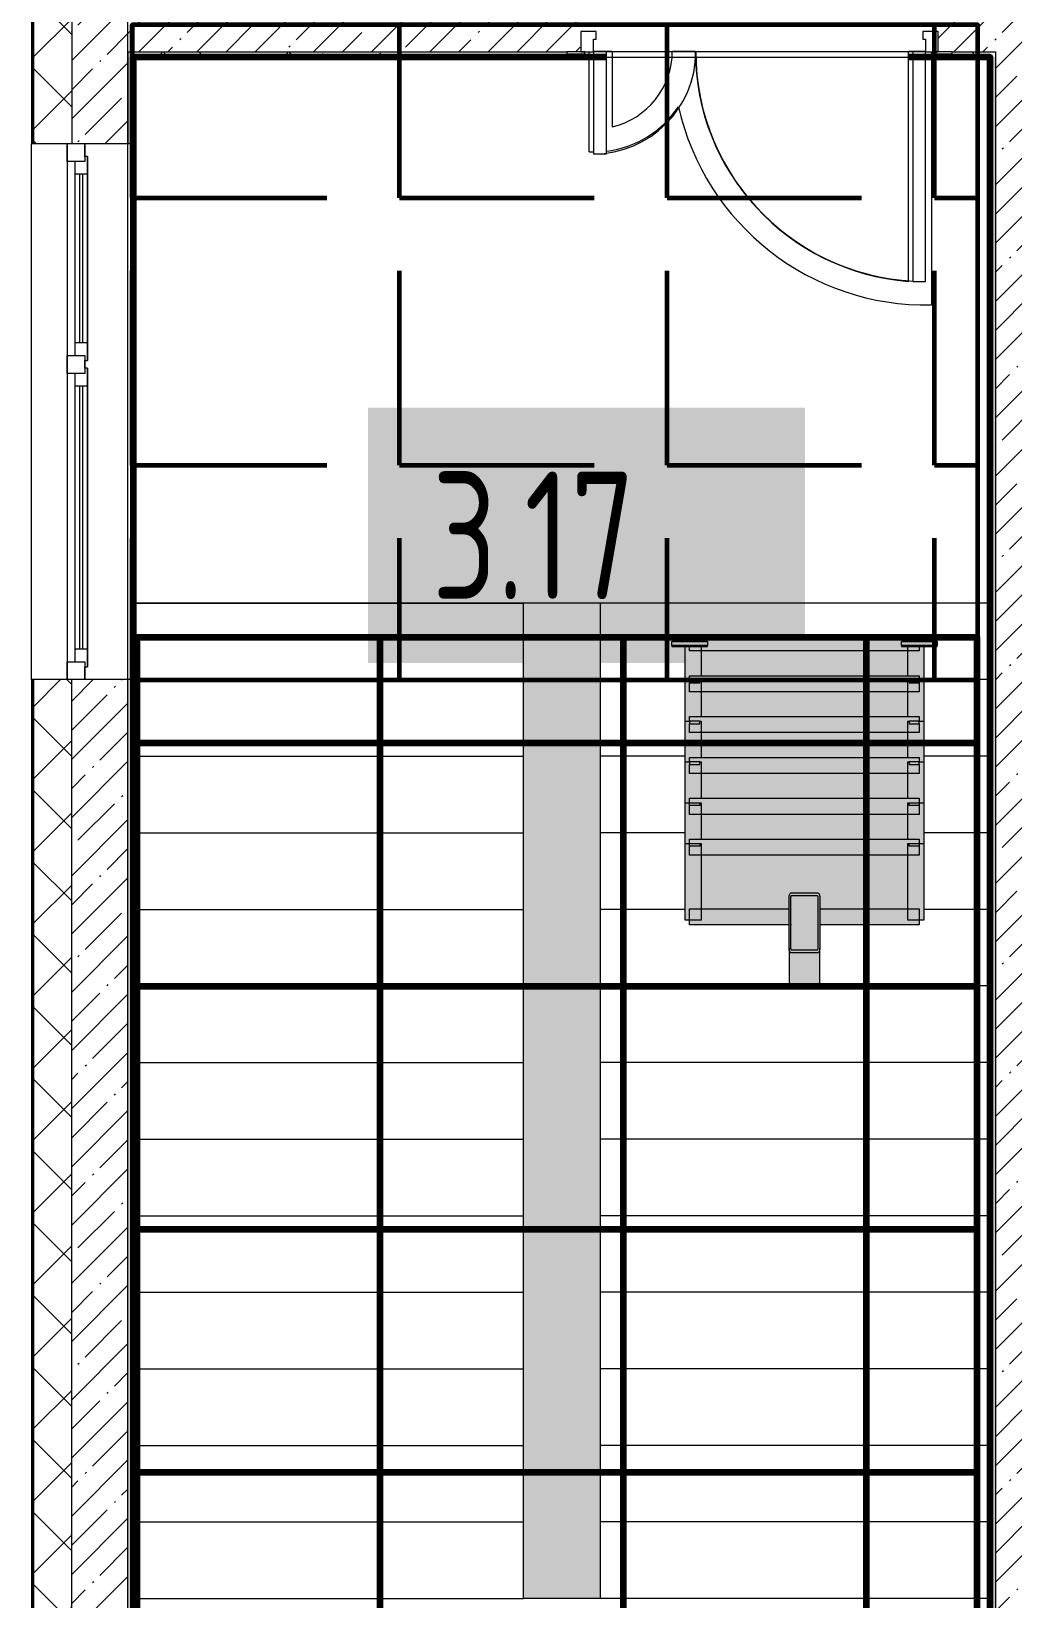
# Model space of a CAD drawing. Header units: millimetres. Extents: x -164500 to 426394, y -51911 to 102118.
# Drawn here: x 288959 to 292804, y 1620 to 7760 of the extents above; entities that cross this region are included whole.
import ezdxf

# ---------------------------------------------------------------- set-up
doc = ezdxf.new("R2010")
doc.units = ezdxf.units.MM
for name, color, linetype, lineweight in [('336 лестницы', 150, 'Continuous', 120), ('374 ПК-4', 211, 'Continuous', 120), ('469 плитка КР10 лестницы', 130, 'Continuous', 60), ('A-FLOR', 7, 'Continuous', 9), ('A-GENM', 7, 'Continuous', 9), ('A-GENM-1', 7, 'Continuous', 20), ('A-GLAZ', 7, 'Continuous', 9), ('A-GLAZ-1', 7, 'Continuous', 5), ('A-WALL', 7, 'Continuous', 5), ('I-WALL', 7, 'Continuous', 5), ('S-STRS', 7, 'Continuous', 9), ('Оси', 7, 'Continuous', 9)]:
    doc.layers.add(name, color=color, linetype=linetype, lineweight=lineweight)
doc.layers.add('A-AREA-PATT-3', color=7, linetype='Continuous', lineweight=5, true_color=0xe6fae8, transparency=1)
for name, color, linetype, lineweight, true_color in [('A-DOOR-1', 7, 'Continuous', 5, 0xc0c0c0), ('A-DOOR-FRAM-1', 7, 'Continuous', 5, 0xc0c0c0), ('A-WALL-1', 9, 'Continuous', 5, 0x808080), ('A-WALL-FNSH-1', 9, 'Continuous', 5, 0x808080)]:
    doc.layers.add(name, color=color, linetype=linetype, lineweight=lineweight, true_color=true_color)
doc.styles.add('СПДС', font='ГОСТ тип А.ttf', dxfattribs={"width": 0.9})
pattern_1 = [(45, (289227.4, 1e-08), (-114.0493, 114.0493), []), (45, (289341.45, 1e-08), (-114.0493, 114.0493), [201.612, -40.322, 6.706, -33.617])]
pattern_2 = [(0, (289227.4, 1e-08), (243.84, 60.96), [20.117, -162.763, 20.117, -162.763, -975.36]), (0, (289227.4, 1e-08), (243.84, 60.96), [-365.76, 20.117, -345.643, 20.117, -162.763, -426.72]), (0, (289227.4, 1e-08), (243.84, 60.96), [-914.4, 20.117, -101.803, 20.117, -284.683]), (120, (289318.84, 30.48), (-174.7129, 180.69163), [20.117, -162.763, 20.117, -162.763, -975.36]), (120, (289318.84, 30.48), (-174.7129, 180.69163), [-365.76, 20.117, -345.643, 20.117, -162.763, -426.72]), (120, (289318.84, 30.48), (-174.7129, 180.69163), [-914.4, 20.117, -101.803, 20.117, -284.683]), (240, (289349.32, 152.4), (-69.1271, -241.65163), [20.117, -162.763, 20.117, -162.763, -975.36]), (240, (289349.32, 152.4), (-69.1271, -241.65163), [-365.76, 20.117, -345.643, 20.117, -162.763, -426.72]), (240, (289349.32, 152.4), (-69.1271, -241.65163), [-914.4, 20.117, -101.803, 20.117, -284.683])]

# ---------------------------------------------------------------- blocks, each defined once
blk = doc.blocks.new('120_Окно_СКБ_2Ст - 120_Окно_СКБ_2Ст 2100х2400 _мал створка справа_-V545-Объем проектирования 3 этажа')
at = {"layer": 'A-GLAZ'}
for p, q in [((-1050, -127), (-1050, -57)), ((-1050, -57), (-980, -57)), ((-980, -57), (-980, -127)), ((150, -127), (150, -57)), ((150, -57), (220, -57)), ((220, -57), (220, -127)), ((980, -127), (980, -57)), ((980, -57), (1050, -57)), ((1050, -57), (1050, -127)), ((150, -87), (-980, -87)), ((-980, -87), (-980, -127)), ((-930, -137), (-930, -87)), ((100, -137), (100, -87)), ((150, -127), (150, -87)), ((980, -87), (220, -87)), ((220, -87), (220, -127)), ((270, -137), (270, -87)), ((930, -137), (930, -87)), ((980, -127), (980, -87)), ((-980, -127), (-1050, -127)), ((-980, -127), (-1000, -127)), ((-1000, -127), (-1000, -137)), ((-1000, -137), (170, -137)), ((170, -137), (-1000, -137)), ((220, -127), (150, -127)), ((170, -127), (150, -127)), ((170, -137), (170, -127)), ((220, -127), (200, -127)), ((200, -127), (200, -137)), ((200, -137), (1000, -137)), ((1000, -137), (200, -137)), ((1050, -127), (980, -127)), ((1000, -127), (980, -127)), ((1000, -137), (1000, -127))]:
    blk.add_line(p, q, dxfattribs=at)
at = {"layer": 'A-GLAZ-1'}
for p, q in [((1050, -57), (-1050, -57)), ((-930, -107), (100, -107)), ((100, -117), (-930, -117)), ((270, -107), (930, -107)), ((930, -117), (270, -117)), ((-1050, -127), (-1000, -127)), ((170, -127), (200, -127)), ((1000, -127), (1050, -127))]:
    blk.add_line(p, q, dxfattribs=at)
blk = doc.blocks.new('ОМ_Полоса_Трапеция прямоугольная_Прокат_ГОСТ 103-2006 - ОМ_Полоса_Трапеция прямоугольная_Прокат_ГОСТ 103-2006-21111644-Объем проектирования 3 этажа')
at = {"layer": 'A-GENM'}
for p, q in [((122699.4, 14726.5), (122699.4, 14736.5)), ((122699.4, 14736.5), (122739.4, 14736.5)), ((122739.4, 14726.5), (122699.4, 14726.5)), ((122739.4, 14736.5), (122739.4, 14726.5))]:
    blk.add_line(p, q, dxfattribs=at)
blk = doc.blocks.new('ОМ_Полоса_Трапеция прямоугольная_Прокат_ГОСТ 103-2006 - ОМ_Полоса_Трапеция прямоугольная_Прокат_ГОСТ 103-2006-V573-Объем проектирования 3 этажа')
at = {"layer": 'A-GENM-1'}
for p, q in [((122699.4, 14416.5), (122699.4, 14406.5)), ((122739.4, 14416.5), (122699.4, 14416.5)), ((122699.4, 14406.5), (122739.4, 14406.5)), ((122739.4, 14406.5), (122739.4, 14416.5))]:
    blk.add_line(p, q, dxfattribs=at)
blk = doc.blocks.new('ОМ_Полоса_Трапеция прямоугольная_Прокат_ГОСТ 103-2006 - ОМ_Полоса_Трапеция прямоугольная_Прокат_ГОСТ 103-2006-V574-Объем проектирования 3 этажа')
at = {"layer": 'A-GENM-1'}
for p, q in [((122699.4, 14256.5), (122699.4, 14246.5)), ((122739.4, 14256.5), (122699.4, 14256.5)), ((122699.4, 14246.5), (122739.4, 14246.5)), ((122739.4, 14246.5), (122739.4, 14256.5))]:
    blk.add_line(p, q, dxfattribs=at)
blk = doc.blocks.new('ОМ_Полоса_Трапеция прямоугольная_Прокат_ГОСТ 103-2006 - ОМ_Полоса_Трапеция прямоугольная_Прокат_ГОСТ 103-2006-V575-Объем проектирования 3 этажа')
at = {"layer": 'A-GENM-1'}
for p, q in [((122699.4, 14096.5), (122699.4, 14086.5)), ((122739.4, 14096.5), (122699.4, 14096.5)), ((122699.4, 14086.5), (122739.4, 14086.5)), ((122739.4, 14086.5), (122739.4, 14096.5))]:
    blk.add_line(p, q, dxfattribs=at)
blk = doc.blocks.new('ОМ_Полоса_Прокат_ГОСТ 103-2006 - ОМ_Полоса_Прокат_ГОСТ 103-2006-22193251-Объем проектирования 3 этажа')
at = {"layer": 'A-GENM'}
for p, q in [((122809.4, 13929.5), (122669.4, 13929.5)), ((122669.4, 13929.5), (122669.4, 13926.5)), ((122669.4, 13926.5), (122809.4, 13926.5)), ((122809.4, 13926.5), (122809.4, 13929.5))]:
    blk.add_line(p, q, dxfattribs=at)
blk = doc.blocks.new('ОМ_Полоса_Прокат_ГОСТ 103-2006 - ОМ_Полоса_Прокат_ГОСТ 103-2006-22193252-Объем проектирования 3 этажа')
at = {"layer": 'A-GENM'}
for p, q in [((122669.4, 13933.9), (122669.4, 13950.8)), ((122809.4, 13950.8), (122809.4, 13933.9)), ((122809.4, 13933.9), (122669.4, 13933.9))]:
    blk.add_line(p, q, dxfattribs=at)
at = {"layer": 'A-GENM-1'}
for p, q in [((122669.4, 13954.2), (122669.4, 13950.8)), ((122809.4, 13954.2), (122669.4, 13954.2)), ((122669.4, 13950.8), (122809.4, 13950.8)), ((122809.4, 13950.8), (122809.4, 13954.2))]:
    blk.add_line(p, q, dxfattribs=at)
blk = doc.blocks.new('ОМ_Полоса_Трапеция прямоугольная_Прокат_ГОСТ 103-2006 - ОМ_Полоса_Трапеция прямоугольная_Прокат_ГОСТ 103-2006-21111686-Объем проектирования 3 этажа')
at = {"layer": 'A-GENM'}
for p, q in [((121839.4, 14736.5), (121879.4, 14736.5)), ((121839.4, 14726.5), (121839.4, 14736.5)), ((121879.4, 14726.5), (121839.4, 14726.5)), ((121879.4, 14736.5), (121879.4, 14726.5))]:
    blk.add_line(p, q, dxfattribs=at)
blk = doc.blocks.new('ОМ_Полоса_Трапеция прямоугольная_Прокат_ГОСТ 103-2006 - ОМ_Полоса_Трапеция прямоугольная_Прокат_ГОСТ 103-2006-V576-Объем проектирования 3 этажа')
at = {"layer": 'A-GENM-1'}
for p, q in [((121879.4, 14416.5), (121839.4, 14416.5)), ((121839.4, 14416.5), (121839.4, 14406.5)), ((121839.4, 14406.5), (121879.4, 14406.5)), ((121879.4, 14406.5), (121879.4, 14416.5))]:
    blk.add_line(p, q, dxfattribs=at)
blk = doc.blocks.new('ОМ_Полоса_Трапеция прямоугольная_Прокат_ГОСТ 103-2006 - ОМ_Полоса_Трапеция прямоугольная_Прокат_ГОСТ 103-2006-V577-Объем проектирования 3 этажа')
at = {"layer": 'A-GENM-1'}
for p, q in [((121879.4, 14256.5), (121839.4, 14256.5)), ((121839.4, 14256.5), (121839.4, 14246.5)), ((121839.4, 14246.5), (121879.4, 14246.5)), ((121879.4, 14246.5), (121879.4, 14256.5))]:
    blk.add_line(p, q, dxfattribs=at)
blk = doc.blocks.new('ОМ_Полоса_Трапеция прямоугольная_Прокат_ГОСТ 103-2006 - ОМ_Полоса_Трапеция прямоугольная_Прокат_ГОСТ 103-2006-V578-Объем проектирования 3 этажа')
at = {"layer": 'A-GENM-1'}
for p, q in [((121879.4, 14096.5), (121839.4, 14096.5)), ((121839.4, 14096.5), (121839.4, 14086.5)), ((121839.4, 14086.5), (121879.4, 14086.5)), ((121879.4, 14086.5), (121879.4, 14096.5))]:
    blk.add_line(p, q, dxfattribs=at)
blk = doc.blocks.new('ОМ_Полоса_Прокат_ГОСТ 103-2006 - ОМ_Полоса_Прокат_ГОСТ 103-2006-22193295-Объем проектирования 3 этажа')
at = {"layer": 'A-GENM'}
for p, q in [((121909.4, 13929.5), (121769.4, 13929.5)), ((121769.4, 13929.5), (121769.4, 13926.5)), ((121769.4, 13926.5), (121909.4, 13926.5)), ((121909.4, 13926.5), (121909.4, 13929.5))]:
    blk.add_line(p, q, dxfattribs=at)
blk = doc.blocks.new('ОМ_Полоса_Прокат_ГОСТ 103-2006 - ОМ_Полоса_Прокат_ГОСТ 103-2006-22193296-Объем проектирования 3 этажа')
at = {"layer": 'A-GENM'}
for p, q in [((121769.4, 13933.9), (121769.4, 13950.8)), ((121909.4, 13950.8), (121909.4, 13933.9)), ((121909.4, 13933.9), (121769.4, 13933.9))]:
    blk.add_line(p, q, dxfattribs=at)
at = {"layer": 'A-GENM-1'}
for p, q in [((121909.4, 13954.2), (121769.4, 13954.2)), ((121769.4, 13954.2), (121769.4, 13950.8)), ((121769.4, 13950.8), (121909.4, 13950.8)), ((121909.4, 13950.8), (121909.4, 13954.2))]:
    blk.add_line(p, q, dxfattribs=at)
blk = doc.blocks.new('ОМ_Труба_ГОСТ 8639-82 - ОМ_Труба_ГОСТ 8639-82-21111694-Объем проектирования 3 этажа')
at = {"layer": 'A-GENM'}
for p, q in [((122229.4, 15270.5), (122229.4, 15136.5)), ((122238.4, 15275.1), (122340.4, 15275.1)), ((122349.4, 15136.5), (122349.4, 15270.5)), ((122229.4, 14936.4), (122229.4, 15136.5)), ((122235.4, 15136.5), (122235.4, 14936.4)), ((122238.4, 15154.2), (122340.4, 15154.2)), ((122340.4, 15142.4), (122238.4, 15142.4)), ((122343.4, 14936.4), (122343.4, 15136.5)), ((122349.4, 15136.5), (122349.4, 14936.4)), ((122238.4, 14930.5), (122340.4, 14930.5)), ((122340.4, 14918.8), (122238.4, 14918.8))]:
    blk.add_line(p, q, dxfattribs=at)
at = {"layer": 'A-GENM', "flags": 128}
for points in [[(122229.4, 15136.5), (122229.6, 15140), (122230.1, 15143.3), (122231, 15146.3), (122232.1, 15149), (122233.4, 15151.2), (122235, 15152.8), (122236.7, 15153.8), (122238.4, 15154.2)], [(122238.4, 15142.4), (122237.9, 15142.3), (122237.3, 15141.9), (122236.8, 15141.4), (122236.3, 15140.7), (122235.9, 15139.8), (122235.7, 15138.8), (122235.5, 15137.7), (122235.4, 15136.5)], [(122340.4, 15154.2), (122342.2, 15153.8), (122343.9, 15152.8), (122345.4, 15151.2), (122346.8, 15149), (122347.9, 15146.3), (122348.8, 15143.3), (122349.3, 15140), (122349.4, 15136.5)], [(122343.4, 15136.5), (122343.4, 15137.7), (122343.2, 15138.8), (122342.9, 15139.8), (122342.6, 15140.7), (122342.1, 15141.4), (122341.6, 15141.9), (122341, 15142.3), (122340.4, 15142.4)], [(122238.4, 14918.8), (122236.7, 14919.1), (122235, 14920.1), (122233.4, 14921.8), (122232.1, 14923.9), (122231, 14926.6), (122230.1, 14929.7), (122229.6, 14933), (122229.4, 14936.4)], [(122235.4, 14936.4), (122235.5, 14935.3), (122235.7, 14934.2), (122235.9, 14933.2), (122236.3, 14932.3), (122236.8, 14931.5), (122237.3, 14931), (122237.9, 14930.7), (122238.4, 14930.5)], [(122349.4, 14936.4), (122349.3, 14933), (122348.8, 14929.7), (122347.9, 14926.6), (122346.8, 14923.9), (122345.4, 14921.8), (122343.9, 14920.1), (122342.2, 14919.1), (122340.4, 14918.8)], [(122340.4, 14930.5), (122341, 14930.7), (122341.6, 14931), (122342.1, 14931.5), (122342.6, 14932.3), (122342.9, 14933.2), (122343.2, 14934.2), (122343.4, 14935.3), (122343.4, 14936.4)]]:
    blk.add_lwpolyline(points, dxfattribs=at)
at = {"layer": 'A-GENM'}
for centre, start_param, end_param in [((122238.4, 15270.5), 1.570796, 3.141593), ((122340.4, 15270.5), 0, 1.570796)]:
    blk.add_ellipse(centre, major_axis=(9, 0), ratio=0.509802, start_param=start_param, end_param=end_param, dxfattribs=at)
blk = doc.blocks.new('ОМ_Уголок_ГОСТ 8509-93 - ОМ_Уголок_ГОСТ 8509-93-22194532-Объем проектирования 3 этажа')
at = {"layer": 'A-GENM'}
for p, q in [((0, 45.2), (0, -17.8)), ((390, 45.2), (0, 45.2)), ((398.5, 45.2), (396, 45.2)), ((504, 45.2), (501.5, 45.2)), ((900, 45.2), (510, 45.2)), ((900, -17.8), (900, 45.2)), ((0, -17.8), (390, -17.8)), ((396, -17.8), (399, -17.8)), ((501, -17.8), (504, -17.8)), ((510, -17.8), (900, -17.8))]:
    blk.add_line(p, q, dxfattribs=at)
blk = doc.blocks.new('ОМ_Уголок_ГОСТ 8509-93 - ОМ_Уголок_ГОСТ 8509-93-V579-Объем проектирования 3 этажа')
at = {"layer": 'A-GENM'}
for p, q in [((0, 45.2), (0, 10)), ((900, 45.2), (0, 45.2)), ((900, 10), (900, 45.2)), ((0, 0), (0, -17.8)), ((0, -17.8), (900, -17.8)), ((900, -17.8), (900, 0))]:
    blk.add_line(p, q, dxfattribs=at)
blk = doc.blocks.new('ОМ_Уголок_ГОСТ 8509-93 - ОМ_Уголок_ГОСТ 8509-93-22194533-Объем проектирования 3 этажа')
at = {"layer": 'A-GENM'}
for p, q in [((0, 45.2), (0, 40)), ((300, 45.2), (0, 45.2)), ((300, -17.8), (300, 45.2)), ((0, 0), (0, -17.8)), ((0, -17.8), (300, -17.8))]:
    blk.add_line(p, q, dxfattribs=at)
blk = doc.blocks.new('ОМ_Уголок_ГОСТ 8509-93 - ОМ_Уголок_ГОСТ 8509-93-V580-Объем проектирования 3 этажа')
at = {"layer": 'A-GENM'}
for p, q in [((0, 45.2), (0, -17.8)), ((300, 45.2), (0, 45.2)), ((300, 40), (300, 45.2)), ((0, -17.8), (300, -17.8)), ((300, -17.8), (300, 0))]:
    blk.add_line(p, q, dxfattribs=at)
blk = doc.blocks.new('ОМ_Уголок_ГОСТ 8509-93 - ОМ_Уголок_ГОСТ 8509-93-V581-Объем проектирования 3 этажа')
at = {"layer": 'A-GENM'}
for p, q in [((0, 45.2), (0, 40)), ((142.2, 45.2), (0, 45.2)), ((0, 0), (0, -17.8)), ((0, -17.8), (160, -17.8))]:
    blk.add_line(p, q, dxfattribs=at)
blk = doc.blocks.new('ОМ_Уголок_ГОСТ 8509-93 - ОМ_Уголок_ГОСТ 8509-93-V582-Объем проектирования 3 этажа')
at = {"layer": 'A-GENM'}
for p, q in [((300, 45.2), (157.8, 45.2)), ((300, 40), (300, 45.2)), ((140, -17.8), (300, -17.8)), ((300, -17.8), (300, 0))]:
    blk.add_line(p, q, dxfattribs=at)
blk = doc.blocks.new('ОМ_Уголок_ГОСТ 8509-93 - ОМ_Уголок_ГОСТ 8509-93-V583-Объем проектирования 3 этажа')
at = {"layer": 'A-GENM'}
for p, q in [((0, 45.2), (0, 27.8)), ((900, 45.2), (0, 45.2)), ((0, 7.4), (0, -17.8)), ((900, 27.8), (900, 45.2)), ((900, -17.8), (900, 7.4)), ((0, -17.8), (900, -17.8))]:
    blk.add_line(p, q, dxfattribs=at)
blk = doc.blocks.new('ОМ_Уголок_ГОСТ 8509-93 - ОМ_Уголок_ГОСТ 8509-93-V584-Объем проектирования 3 этажа')
at = {"layer": 'A-GENM'}
for p, q in [((0, 45.2), (0, -17.8)), ((7.4, 45.2), (0, 45.2)), ((142.2, 45.2), (27.8, 45.2)), ((0, -17.8), (7.4, -17.8)), ((27.8, -17.8), (160, -17.8))]:
    blk.add_line(p, q, dxfattribs=at)
blk = doc.blocks.new('ОМ_Уголок_ГОСТ 8509-93 - ОМ_Уголок_ГОСТ 8509-93-V585-Объем проектирования 3 этажа')
at = {"layer": 'A-GENM'}
for p, q in [((272.2, 45.2), (157.8, 45.2)), ((300, 45.2), (292.6, 45.2)), ((300, -17.8), (300, 45.2)), ((140, -17.8), (272.2, -17.8)), ((292.6, -17.8), (300, -17.8))]:
    blk.add_line(p, q, dxfattribs=at)

msp = doc.modelspace()

# ---------------------------------------------------------------- hatches: boundary and pattern name
at = {"layer": '336 лестницы'}
h = msp.add_hatch(dxfattribs=at)
h.set_pattern_fill('ANSI37', color=256, scale=300, angle=45)
h.set_pattern_definition([(90, (205553.1, 26879), (-952.5, 0), []), (180, (205553.1, 26879), (-6e-14, -952.5), [])])
h.paths.add_polyline_path([(289358.402, 141), (292665.325, 141), (292665.325, 5384.776), (289358.402, 5384.776)])
at = {"layer": '469 плитка КР10 лестницы'}
h = msp.add_hatch(dxfattribs=at)
h.set_pattern_fill('ANGLE', color=256, scale=150)
h.set_pattern_definition([(0, (494712.8, 27014.1), (0, 1047.75), [762, -285.75]), (90, (494712.8, 27014.1), (-1047.75, 6e-14), [762, -285.75])])
h.paths.add_polyline_path([(289354.402, 5219.059), (292667.645, 5219.059), (292667.645, 7785.38), (289354.402, 7785.38)])
at = {"layer": 'A-AREA-PATT-3'}
h = msp.add_hatch(color=256, dxfattribs=at)
h.paths.add_polyline_path([(291187.402, 1620), (291187.402, 5520), (290887.402, 5520), (290887.402, 1620), (291033.285, 1620)])
h.paths.add_polyline_path([(291928.115, 4167.511), (291934.115, 4167.511), (291931.909, 4161.627), (291928.665, 4161.627), (291928.288, 4164.067)])
h.paths.add_polyline_path([(292039.115, 4028.893), (292046.909, 4031.187), (292048.115, 4033.482), (292048.115, 4259.75), (292438.115, 4259.75), (292438.115, 4277.55), (292455.915, 4277.55), (292455.915, 5349.772), (292508.115, 5349.772), (292508.115, 5370.131), (292455.915, 5370.131), (292455.915, 5377.55), (292438.115, 5377.55), (292438.115, 5395.35), (291538.115, 5395.35), (291538.115, 5377.55), (291520.315, 5377.55), (291520.315, 5370.131), (291468.115, 5370.131), (291468.115, 5349.772), (291520.315, 5349.772), (291520.315, 4277.55), (291538.115, 4277.55), (291538.115, 4259.75), (291928.115, 4259.75), (291929.632, 4030.981), (291934.786, 4029.05), (291937.115, 4028.893)])
h.paths.add_polyline_path([(292047.43, 4160.756), (292042.099, 4162.619), (292042.115, 4167.511), (292048.115, 4167.511), (292047.565, 4161.627)])
at = {"layer": 'A-WALL'}
h = msp.add_hatch(dxfattribs=at)
h.set_pattern_fill('FP_24', color=256, style=0, pattern_type=2)
h.set_pattern_definition([(45, (289227.4, 1e-08), (-141.4214, 141.4214), []), (135, (289227.4, 1e-08), (-141.4214, -141.4214), [])])
h.paths.add_polyline_path([(288967.402, -100), (289117.402, -100), (289117.402, 5220), (288967.402, 5220), (288967.402, 120)])
h.paths.add_polyline_path([(289099.402, 7320), (289117.402, 7320), (289117.402, 8520), (288967.402, 8520), (288967.402, 7320)])
h.paths.add_polyline_path([(289099.402, 10820), (289117.402, 10820), (289117.402, 12220), (288967.402, 12220), (288967.402, 10820)])
h.paths.add_polyline_path([(288967.402, 13120), (289117.402, 13120), (289117.402, 15073), (288967.402, 15073), (288967.402, 13963.322)])
at = {"layer": 'I-WALL'}
h = msp.add_hatch(dxfattribs=at)
h.set_pattern_fill('FP_1', color=256, style=0, pattern_type=2)
h.set_pattern_definition(pattern_1)
h.paths.add_polyline_path([(289117.402, -100), (289337.402, -100), (289337.402, 5220), (289117.402, 5220), (289117.402, 120)])
h.paths.add_polyline_path([(289337.402, 7320), (289337.402, 7900), (289117.402, 7900), (289117.402, 7320), (289169.402, 7320)])
h = msp.add_hatch(dxfattribs=at)
h.set_pattern_fill('FP_1', color=256, style=0, pattern_type=2)
h.set_pattern_definition(pattern_1)
h.paths.add_polyline_path([(289337.402, 7680), (291112.402, 7680), (291112.402, 7900), (289337.402, 7900), (289337.402, 7763.646)])
h.paths.add_polyline_path([(292957.402, 7680), (292977.402, 7681.818), (292977.402, 7900), (292957.402, 7900), (292957.402, 7700)])
h.paths.add_polyline_path([(292567.402, 7680), (292737.402, 7680), (292737.402, 7900), (292512.402, 7900), (292512.402, 7680), (292537.402, 7680)])
h = msp.add_hatch(dxfattribs=at)
h.set_pattern_fill('FP_1', color=256, style=0, pattern_type=2)
h.set_pattern_definition(pattern_1)
h.paths.add_polyline_path([(292737.402, -100), (292957.402, -100), (292957.402, 7900), (292737.402, 7900), (292737.402, -48)])
h = msp.add_hatch(dxfattribs=at)
h.set_pattern_fill('FP_191', color=256, style=0, pattern_type=2)
h.set_pattern_definition(pattern_2)
h.paths.add_polyline_path([(291112.402, 7660), (291112.402, 7672), (291057.402, 7672), (291057.402, 7680), (289337.402, 7680), (289358.402, 7660), (291092.402, 7660)])
h.paths.add_polyline_path([(292717.402, 7660), (292737.402, 7660), (292737.402, 7680), (292567.402, 7680), (292567.402, 7672), (292512.402, 7672), (292512.402, 7660), (292664.949, 7660)])
h.paths.add_polyline_path([(289339.22, 7660), (289357.402, 7660), (289337.402, 7680), (289337.402, 7660)])
h = msp.add_hatch(dxfattribs=at)
h.set_pattern_fill('FP_191', color=256, style=0, pattern_type=2)
h.set_pattern_definition(pattern_2)
h.paths.add_polyline_path([(289357.402, 120), (289357.402, 5220), (289337.402, 5220), (289337.402, 120)])
h.paths.add_polyline_path([(289337.402, 7320), (289357.402, 7320), (289357.402, 7659), (289337.402, 7659.761), (289337.402, 7643.599)])
h = msp.add_hatch(dxfattribs=at)
h.set_pattern_fill('FP_191', color=256, style=0, pattern_type=2)
h.set_pattern_definition(pattern_2)
h.paths.add_polyline_path([(292737.402, 140), (292737.402, 7660), (292717.402, 7659), (292717.402, 536), (292717.402, 535), (292717.402, 141), (292727.402, 140.5)])

# ---------------------------------------------------------------- linework, layer by layer
at = {"layer": '336 лестницы'}
msp.add_lwpolyline([(289358.402, 141), (292665.325, 141), (292665.325, 5384.776), (289358.402, 5384.776)], close=True, dxfattribs=at)
at = {"layer": '374 ПК-4'}
msp.add_lwpolyline([(291212.402, 7659), (289358.402, 7659), (289358.402, 140), (292716.402, 140), (292716.402, 7659), (292395.598, 7659)], dxfattribs=at)
at = {"layer": '469 плитка КР10 лестницы'}
msp.add_lwpolyline([(289354.402, 5219.059), (292667.645, 5219.059), (292667.645, 7785.38), (289354.402, 7785.38)], close=True, dxfattribs=at)
at = {"layer": 'A-DOOR-1'}
for p, q in [((291212.402, 7680), (291162.402, 7680)), ((291162.402, 7680), (291162.402, 7280)), ((291212.402, 7280), (291212.402, 7680)), ((292462.402, 7680), (292412.402, 7680)), ((292412.402, 7680), (292412.402, 6780)), ((292462.402, 6780), (292462.402, 7680)), ((291162.402, 7280), (291212.402, 7280)), ((292412.402, 6780), (292462.402, 6780))]:
    msp.add_line(p, q, dxfattribs=at)
for centre, radius, start, end in [((291162.402, 7680), 400, 270, 0), ((292462.402, 7680), 900, 180, 270)]:
    msp.add_arc(centre, radius, start, end, dxfattribs=at)
at = {"layer": 'A-DOOR-FRAM-1'}
for p, q in [((291172.402, 7760), (291112.402, 7760)), ((291112.402, 7760), (291112.402, 7680)), ((291172.402, 7730), (291172.402, 7760)), ((292512.402, 7760), (292452.402, 7760)), ((292452.402, 7760), (292452.402, 7730)), ((292512.402, 7680), (292512.402, 7760)), ((291127.402, 7680), (291057.402, 7680)), ((291057.402, 7680), (291057.402, 7672)), ((291112.402, 7680), (291162.402, 7680)), ((291127.402, 7672), (291127.402, 7680)), ((291162.402, 7680), (291162.402, 7730)), ((291162.402, 7730), (291172.402, 7730)), ((292452.402, 7730), (292462.402, 7730)), ((292462.402, 7730), (292462.402, 7680)), ((292462.402, 7680), (292512.402, 7680)), ((292497.402, 7680), (292497.402, 7672)), ((292567.402, 7680), (292497.402, 7680)), ((292567.402, 7672), (292567.402, 7680)), ((291057.402, 7672), (291127.402, 7672)), ((292497.402, 7672), (292567.402, 7672))]:
    msp.add_line(p, q, dxfattribs=at)
at = {"layer": 'A-FLOR'}
for p, q in [((291144.441, 7288.3), (291144.441, 7680)), ((291162.402, 7682.732), (291234.441, 7682.732)), ((292462.402, 7680), (291162.402, 7680)), ((291234.441, 7682.732), (291234.441, 7385.6)), ((291470.609, 7682.732), (291560.609, 7682.732)), ((292395.598, 6780.444), (292395.598, 7682.732)), ((292395.598, 7682.732), (292462.402, 7682.732)), ((292485.598, 7680), (292485.598, 6687.933)), ((289357.402, 5520), (289357.402, 7659)), ((289357.402, 7659), (291162.402, 7659)), ((291212.402, 7659), (292412.402, 7659)), ((292462.402, 7659), (292717.402, 7659)), ((292717.402, 5520), (289357.402, 5520))]:
    msp.add_line(p, q, dxfattribs=at)
for centre, radius, start, end in [((291165.609, 7682.732), 305, 283.0427029, 0), ((291165.609, 7682.732), 305, 283.0427029, 0), ((292465.609, 7682.732), 905, 180, 265.5631287), ((292465.609, 7682.732), 905, 180, 265.5631287), ((291165.609, 7682.732), 395, 276.8499098, 326.4595151), ((291165.609, 7682.732), 395, 276.8499098, 326.4595151), ((292465.609, 7682.732), 995, 192.6705364, 271.151096), ((292465.609, 7682.732), 995, 192.6705364, 271.151096), ((291165.609, 7682.732), 395, 266.9279887, 269.5379712), ((291165.609, 7682.732), 395, 266.9279887, 269.5379712)]:
    msp.add_arc(centre, radius, start, end, dxfattribs=at)
at = {"layer": 'A-WALL'}
for p, q in [((288964.402, 8520), (288964.402, 7320)), ((288967.402, 8520), (288967.402, 7320)), ((289117.402, 8520), (289117.402, 7320)), ((289337.402, 7680), (291057.402, 7680)), ((289337.402, 7680), (289337.402, 7320)), ((292567.402, 7680), (292737.402, 7680)), ((292737.402, 120), (292737.402, 7680)), ((289357.402, 7660), (289357.402, 7320)), ((291112.402, 7660), (289357.402, 7660)), ((292512.402, 7660), (292717.402, 7660)), ((288959.402, 5220), (288959.402, 7320)), ((288964.402, 5220), (288964.402, -253)), ((288967.402, 5220), (288967.402, -250)), ((289117.402, -100), (289117.402, 5220)), ((289337.402, 120), (289337.402, 5220)), ((289357.402, 5220), (289357.402, 140)), ((289357.402, 140), (289357.402, 5220))]:
    msp.add_line(p, q, dxfattribs=at)
at = {"layer": 'A-WALL-1'}
for p, q in [((291112.402, 7660), (291112.402, 7672)), ((292512.402, 7672), (292512.402, 7660)), ((292717.402, 7659), (292717.402, 141)), ((288967.402, 7320), (289357.402, 7320)), ((289357.402, 5220), (288967.402, 5220))]:
    msp.add_line(p, q, dxfattribs=at)
at = {"layer": 'A-WALL-FNSH-1'}
for p, q in [((288959.402, 8520), (288959.402, 7320)), ((289358.402, 7659), (289358.402, 7660)), ((291112.402, 7659), (291112.402, 7660)), ((292512.402, 7660), (292512.402, 7659)), ((288959.402, 7320), (288967.402, 7320)), ((289357.402, 7320), (289358.402, 7320)), ((292716.402, 5459.5), (292716.402, 497.5)), ((288967.402, 5220), (288959.402, 5220)), ((288959.402, 5220), (288959.402, -258)), ((289358.402, 5220), (289357.402, 5220))]:
    msp.add_line(p, q, dxfattribs=at)
at = {"layer": 'I-WALL'}
for p, q in [((289357.402, 7660), (289357.402, 7659)), ((289358.402, 7659), (289358.402, 141)), ((292716.402, 5459.5), (292716.402, 7659)), ((292717.402, 7659), (292717.402, 7660)), ((289357.402, 5220), (289357.402, 7320)), ((289357.402, 7320), (289358.402, 7320)), ((289358.402, 5620), (289357.402, 5620)), ((289357.402, 5527.5), (289358.402, 5527.5)), ((289357.402, 5520), (289357.402, 5220)), ((289358.402, 5229.689), (289357.402, 5229.689)), ((289358.402, 5213.033), (289357.402, 5213.033))]:
    msp.add_line(p, q, dxfattribs=at)
at = {"layer": 'S-STRS'}
for p, q in [((289357.402, 5520), (290887.402, 5520)), ((290887.402, 5220), (290887.402, 5520)), ((292717.402, 5520), (291187.402, 5520)), ((291187.402, 5520), (291187.402, 5220)), ((292717.402, 5520), (291187.402, 5520)), ((289357.402, 5220), (290887.402, 5220)), ((289357.402, 5220), (290887.402, 5220)), ((290887.402, 4920), (290887.402, 5220)), ((291187.402, 5220), (291187.402, 4920)), ((291520.315, 5220), (291187.402, 5220)), ((291520.315, 5220), (291187.402, 5220)), ((292717.402, 5220), (292455.915, 5220)), ((292717.402, 5220), (292455.915, 5220)), ((289357.402, 4920), (290887.402, 4920)), ((289357.402, 4920), (290887.402, 4920)), ((290887.402, 4620), (290887.402, 4920)), ((291187.402, 4920), (291187.402, 4620)), ((291520.315, 4920), (291187.402, 4920)), ((291520.315, 4920), (291187.402, 4920)), ((292717.402, 4920), (292455.915, 4920)), ((292717.402, 4920), (292455.915, 4920)), ((289357.402, 4620), (290887.402, 4620)), ((289357.402, 4620), (290887.402, 4620)), ((290887.402, 4320), (290887.402, 4620)), ((291187.402, 4620), (291187.402, 4320)), ((291520.315, 4620), (291187.402, 4620)), ((291520.315, 4620), (291187.402, 4620)), ((292717.402, 4620), (292455.915, 4620)), ((292717.402, 4620), (292455.915, 4620)), ((289357.402, 4320), (290887.402, 4320)), ((289357.402, 4320), (290887.402, 4320)), ((290887.402, 4020), (290887.402, 4320)), ((291187.402, 4320), (291187.402, 4020)), ((291520.315, 4320), (291187.402, 4320)), ((291520.315, 4320), (291187.402, 4320)), ((292717.402, 4320), (292455.915, 4320)), ((292717.402, 4320), (292455.915, 4320)), ((289357.402, 4020), (290887.402, 4020)), ((289357.402, 4020), (290887.402, 4020)), ((290887.402, 3720), (290887.402, 4020)), ((291187.402, 4020), (291187.402, 3720)), ((292717.402, 4020), (291187.402, 4020)), ((292717.402, 4020), (291187.402, 4020)), ((289357.402, 3720), (290887.402, 3720)), ((289357.402, 3720), (290887.402, 3720)), ((290887.402, 3420), (290887.402, 3720)), ((291187.402, 3720), (291187.402, 3420)), ((292717.402, 3720), (291187.402, 3720)), ((292717.402, 3720), (291187.402, 3720)), ((289357.402, 3420), (290887.402, 3420)), ((289357.402, 3420), (290887.402, 3420)), ((290887.402, 3120), (290887.402, 3420)), ((291187.402, 3420), (291187.402, 3120)), ((292717.402, 3420), (291187.402, 3420)), ((292717.402, 3420), (291187.402, 3420)), ((289357.402, 3120), (290887.402, 3120)), ((289357.402, 3120), (290887.402, 3120)), ((290887.402, 2820), (290887.402, 3120)), ((291187.402, 3120), (291187.402, 2820)), ((292717.402, 3120), (291187.402, 3120)), ((292717.402, 3120), (291187.402, 3120)), ((289357.402, 2820), (290887.402, 2820)), ((289357.402, 2820), (290887.402, 2820)), ((290887.402, 2520), (290887.402, 2820)), ((291187.402, 2820), (291187.402, 2520)), ((292717.402, 2820), (291187.402, 2820)), ((292717.402, 2820), (291187.402, 2820)), ((289357.402, 2520), (290887.402, 2520)), ((289357.402, 2520), (290887.402, 2520)), ((290887.402, 2220), (290887.402, 2520)), ((291187.402, 2520), (291187.402, 2220)), ((292717.402, 2520), (291187.402, 2520)), ((292717.402, 2520), (291187.402, 2520)), ((289357.402, 2220), (290887.402, 2220)), ((289357.402, 2220), (290887.402, 2220)), ((290887.402, 1920), (290887.402, 2220)), ((291187.402, 2220), (291187.402, 1920)), ((292717.402, 2220), (291187.402, 2220)), ((292717.402, 2220), (291187.402, 2220)), ((289357.402, 1920), (290887.402, 1920)), ((289357.402, 1920), (290887.402, 1920)), ((290887.402, 1620), (290887.402, 1920)), ((291187.402, 1920), (291187.402, 1620)), ((292717.402, 1920), (291187.402, 1920)), ((292717.402, 1920), (291187.402, 1920)), ((289357.402, 1620), (290887.402, 1620)), ((289357.402, 1620), (290887.402, 1620)), ((291187.402, 1620), (290887.402, 1620)), ((292717.402, 1620), (291187.402, 1620)), ((292717.402, 1620), (291187.402, 1620))]:
    msp.add_line(p, q, dxfattribs=at)
at = {"layer": 'Оси'}
msp.add_lwpolyline([(289337.402, -1906.259), (289337.402, 3093.741), (289337.402, 10380), (289337.402, 15380)], dxfattribs=at)

# ---------------------------------------------------------------- block references
at = {"layer": 'A-GENM', "rotation": 180}
for name, p in [('ОМ_Полоса_Прокат_ГОСТ 103-2006 - ОМ_Полоса_Прокат_ГОСТ 103-2006-22193251-Объем проектирования 3 этажа', (414277.556, 19304.02)), ('ОМ_Полоса_Прокат_ГОСТ 103-2006 - ОМ_Полоса_Прокат_ГОСТ 103-2006-22193252-Объем проектирования 3 этажа', (414277.556, 19304.02)), ('ОМ_Полоса_Прокат_ГОСТ 103-2006 - ОМ_Полоса_Прокат_ГОСТ 103-2006-22193295-Объем проектирования 3 этажа', (414277.556, 19304.02)), ('ОМ_Полоса_Прокат_ГОСТ 103-2006 - ОМ_Полоса_Прокат_ГОСТ 103-2006-22193296-Объем проектирования 3 этажа', (414277.556, 19304.02)), ('ОМ_Полоса_Трапеция прямоугольная_Прокат_ГОСТ 103-2006 - ОМ_Полоса_Трапеция прямоугольная_Прокат_ГОСТ 103-2006-V575-Объем проектирования 3 этажа', (414277.556, 19304.02)), ('ОМ_Полоса_Трапеция прямоугольная_Прокат_ГОСТ 103-2006 - ОМ_Полоса_Трапеция прямоугольная_Прокат_ГОСТ 103-2006-V578-Объем проектирования 3 этажа', (414277.556, 19304.02)), ('ОМ_Полоса_Трапеция прямоугольная_Прокат_ГОСТ 103-2006 - ОМ_Полоса_Трапеция прямоугольная_Прокат_ГОСТ 103-2006-V574-Объем проектирования 3 этажа', (414277.556, 19304.02)), ('ОМ_Полоса_Трапеция прямоугольная_Прокат_ГОСТ 103-2006 - ОМ_Полоса_Трапеция прямоугольная_Прокат_ГОСТ 103-2006-V577-Объем проектирования 3 этажа', (414277.556, 19304.02)), ('ОМ_Полоса_Трапеция прямоугольная_Прокат_ГОСТ 103-2006 - ОМ_Полоса_Трапеция прямоугольная_Прокат_ГОСТ 103-2006-V573-Объем проектирования 3 этажа', (414277.556, 19304.02)), ('ОМ_Полоса_Трапеция прямоугольная_Прокат_ГОСТ 103-2006 - ОМ_Полоса_Трапеция прямоугольная_Прокат_ГОСТ 103-2006-V576-Объем проектирования 3 этажа', (414277.556, 19304.02)), ('ОМ_Полоса_Трапеция прямоугольная_Прокат_ГОСТ 103-2006 - ОМ_Полоса_Трапеция прямоугольная_Прокат_ГОСТ 103-2006-21111644-Объем проектирования 3 этажа', (414277.556, 19464.02)), ('ОМ_Полоса_Трапеция прямоугольная_Прокат_ГОСТ 103-2006 - ОМ_Полоса_Трапеция прямоугольная_Прокат_ГОСТ 103-2006-21111686-Объем проектирования 3 этажа', (414277.556, 19464.02)), ('ОМ_Полоса_Трапеция прямоугольная_Прокат_ГОСТ 103-2006 - ОМ_Полоса_Трапеция прямоугольная_Прокат_ГОСТ 103-2006-21111644-Объем проектирования 3 этажа', (414277.556, 19304.02)), ('ОМ_Полоса_Трапеция прямоугольная_Прокат_ГОСТ 103-2006 - ОМ_Полоса_Трапеция прямоугольная_Прокат_ГОСТ 103-2006-21111686-Объем проектирования 3 этажа', (414277.556, 19304.02)), ('ОМ_Труба_ГОСТ 8639-82 - ОМ_Труба_ГОСТ 8639-82-21111694-Объем проектирования 3 этажа', (414277.556, 19304.02))]:
    msp.add_blockref(name, p, dxfattribs=at)
at = {"layer": 'A-GENM', "extrusion": (0, 0, -1)}
for name, p, rotation in [('ОМ_Уголок_ГОСТ 8509-93 - ОМ_Уголок_ГОСТ 8509-93-V585-Объем проектирования 3 этажа', (-291538.115, 5077.55), 90.00000000000087), ('ОМ_Уголок_ГОСТ 8509-93 - ОМ_Уголок_ГОСТ 8509-93-V583-Объем проектирования 3 этажа', (-291538.115, 5377.55), 180), ('ОМ_Уголок_ГОСТ 8509-93 - ОМ_Уголок_ГОСТ 8509-93-V584-Объем проектирования 3 этажа', (-292438.115, 5377.55), 270.0000000000007), ('ОМ_Уголок_ГОСТ 8509-93 - ОМ_Уголок_ГОСТ 8509-93-V579-Объем проектирования 3 этажа', (-291538.115, 5217.55), 180), ('ОМ_Уголок_ГОСТ 8509-93 - ОМ_Уголок_ГОСТ 8509-93-V582-Объем проектирования 3 этажа', (-291538.115, 4917.55), 90.00000000000087), ('ОМ_Уголок_ГОСТ 8509-93 - ОМ_Уголок_ГОСТ 8509-93-V581-Объем проектирования 3 этажа', (-292438.115, 5217.55), 270.0000000000007), ('ОМ_Уголок_ГОСТ 8509-93 - ОМ_Уголок_ГОСТ 8509-93-V582-Объем проектирования 3 этажа', (-291538.115, 4757.55), 90.00000000000087), ('ОМ_Уголок_ГОСТ 8509-93 - ОМ_Уголок_ГОСТ 8509-93-V579-Объем проектирования 3 этажа', (-291538.115, 5057.55), 180), ('ОМ_Уголок_ГОСТ 8509-93 - ОМ_Уголок_ГОСТ 8509-93-V581-Объем проектирования 3 этажа', (-292438.115, 5057.55), 270.0000000000007), ('ОМ_Уголок_ГОСТ 8509-93 - ОМ_Уголок_ГОСТ 8509-93-V579-Объем проектирования 3 этажа', (-291538.115, 4897.55), 180), ('ОМ_Уголок_ГОСТ 8509-93 - ОМ_Уголок_ГОСТ 8509-93-V582-Объем проектирования 3 этажа', (-291538.115, 4597.55), 90.00000000000087), ('ОМ_Уголок_ГОСТ 8509-93 - ОМ_Уголок_ГОСТ 8509-93-V581-Объем проектирования 3 этажа', (-292438.115, 4897.55), 270.0000000000007), ('ОМ_Уголок_ГОСТ 8509-93 - ОМ_Уголок_ГОСТ 8509-93-V582-Объем проектирования 3 этажа', (-291538.115, 4437.55), 90.00000000000087), ('ОМ_Уголок_ГОСТ 8509-93 - ОМ_Уголок_ГОСТ 8509-93-V579-Объем проектирования 3 этажа', (-291538.115, 4737.55), 180), ('ОМ_Уголок_ГОСТ 8509-93 - ОМ_Уголок_ГОСТ 8509-93-V581-Объем проектирования 3 этажа', (-292438.115, 4737.55), 270.0000000000007), ('ОМ_Уголок_ГОСТ 8509-93 - ОМ_Уголок_ГОСТ 8509-93-V580-Объем проектирования 3 этажа', (-291538.115, 4277.55), 90.00000000000087), ('ОМ_Уголок_ГОСТ 8509-93 - ОМ_Уголок_ГОСТ 8509-93-V579-Объем проектирования 3 этажа', (-291538.115, 4577.55), 180), ('ОМ_Уголок_ГОСТ 8509-93 - ОМ_Уголок_ГОСТ 8509-93-22194533-Объем проектирования 3 этажа', (-292438.115, 4577.55), 270.0000000000007)]:
    msp.add_blockref(name, p, dxfattribs=dict(at, rotation=rotation))
msp.add_blockref('ОМ_Уголок_ГОСТ 8509-93 - ОМ_Уголок_ГОСТ 8509-93-22194532-Объем проектирования 3 этажа', (-292438.115, 4277.55), dxfattribs=at)
at = {"layer": 'A-GLAZ', "color": 3, "rotation": 89.99999999999991}
msp.add_blockref('120_Окно_СКБ_2Ст - 120_Окно_СКБ_2Ст 2100х2400 _мал створка справа_-V545-Объем проектирования 3 этажа', (289042.402, 6270), dxfattribs=at)

# ---------------------------------------------------------------- texts
at = {"insert": (290528.669, 6035.433), "char_height": 500, "width": 1212.1515, "attachment_point": 1, "style": 'СПДС', "bg_fill": 1, "box_fill_scale": 1.5, "bg_fill_color": 7, "bg_fill_true_color": 16777215, "bg_fill_transparency": 0}
msp.add_mtext('3.17', dxfattribs=at)

doc.saveas('drawing.dxf')
